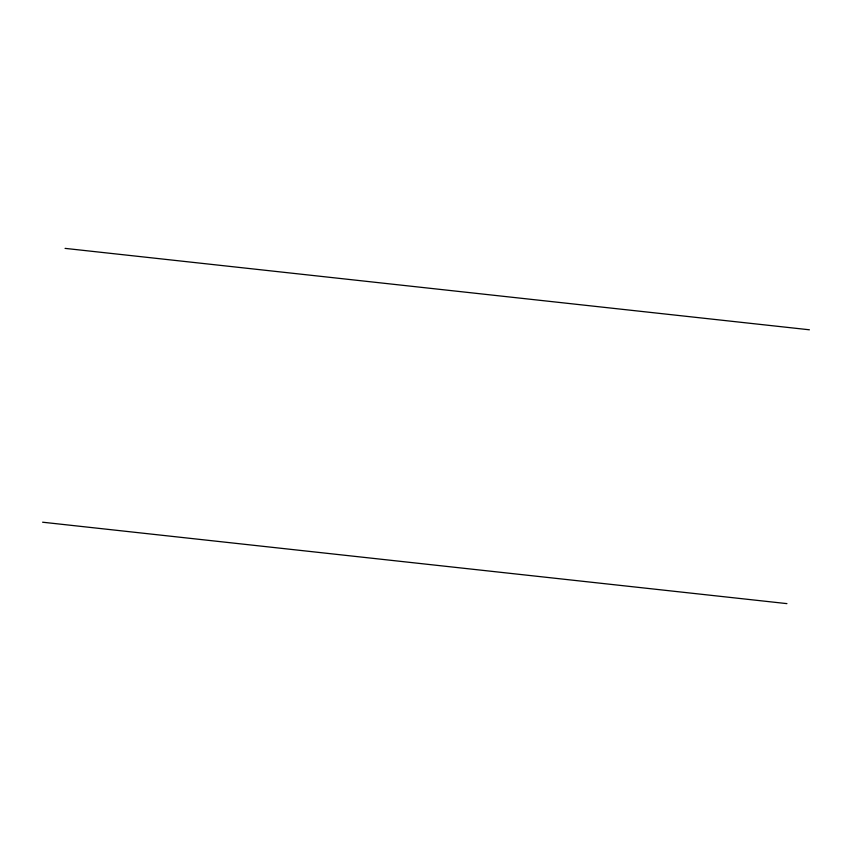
<?xml version="1.0" encoding="UTF-8"?>
<svg xmlns="http://www.w3.org/2000/svg" width="852" height="852" viewBox="0 0 852 852"><rect width="100%" height="100%" fill="white"/><g stroke="black" fill="none" stroke-linecap="round" stroke-linejoin="round"><path stroke-width="1.28" d="M65.072 248.379L809.4 329.788M42.6 522.212L786.928 603.621"/></g></svg>
